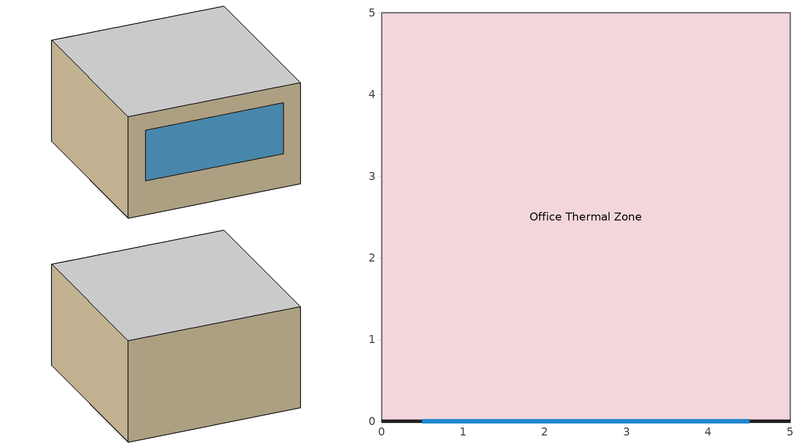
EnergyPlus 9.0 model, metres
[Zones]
Office Thermal Zone
 floor adiabatic (Concrete wall): 5,5 5,0 0,0 0,5 z0
 wall outside (Concrete wall): 0,0 5,0 z0:3
 wall adiabatic (Concrete wall): 5,0 5,5 0,5 0,0 z0:3
 window (Window): 0.5,0 4.5,0 z1:2.5
 ceiling adiabatic (Concrete wall): 5,0 5,5 0,5 0,0 z3
[Building]
Building 1: North Axis {deg}=0
[Site:Location]
Victoria Int'l: Latitude {deg}=48.65; Longitude {deg}=-123.43; Time Zone {hr}=-8; Elevation {m}=19
[Material] Thermal Absorptance=0.9
Name | Roughness | Thickness {m} | Conductivity {W/m-K} | Density {kg/m3} | Specific Heat {J/kg-K} | Solar Absorptance | Visible Absorptance
1/2IN Gypsum | Smooth | 0.0127 | 0.16 | 784.9 | 830 | 0.4 | 0.4
1IN Stucco | Smooth | 0.0253 | 0.6918 | 1858 | 837 | 0.92 | 0.92
8IN Concrete HW | MediumRough | 0.2033 | 1.7296 | 2243 | 837 | 0.65 | 0.65
Wall Insulation [31] | MediumRough | 0.0337 | 0.0432 | 91 | 837 | 0.5 | 0.5
[WindowMaterial:Glazing]
Theoretical Glass [167]: Optical Data Type=SpectralAverage; Thickness {m}=0.003; Solar Transmittance at Normal Incidence=0.2374; Front Side Solar Reflectance at Normal Incidence=0.7126; Back Side Solar Reflectance at Normal Incidence=0; Visible Transmittance at Normal Incidence=0.2512; Front Side Visible Reflectance at Normal Incidence=0.6988; Back Side Visible Reflectance at Normal Incidence=0; Infrared Transmittance at Normal Incidence=0; Front Side Infrared Hemispherical Emissivity=0.985; Back Side Infrared Hemispherical Emissivity=0.985; Conductivity {W/m-K}=2.1073; Dirt Correction Factor for Solar and Visible Transmittance=1; Solar Diffusing=No
[Construction]
Concrete wall: 1IN Stucco, 8IN Concrete HW, Wall Insulation [31], 1/2IN Gypsum
Window: Theoretical Glass [167]
[Zone]
Office Thermal Zone
[ZoneControl:Thermostat]
Office Thermal Zone Thermostat: Zone or ZoneList=Office Thermal Zone; Control Type Schedule=Office Thermal Zone Thermostat Schedule; Control Object Type 1=ThermostatSetpoint:DualSetpoint; Control Name 1=Thermostat Setpoint Dual Setpoint 1
[ThermostatSetpoint:DualSetpoint]
Thermostat Setpoint Dual Setpoint 1: Heating Setpoint Temperature Schedule=Heating Setpoint Schedule; Cooling Setpoint Temperature Schedule=Cooling Setpoint Schedule
[ZoneVentilation:DesignFlowRate]
Office Thermal Zone Ventilation per Person: Zone or ZoneList=Office Thermal Zone; Schedule=Office Occupancy Schedule; Design Flow Rate Calculation Method=Flow/Person; Flow Rate per Person {m3/s-person}=0.00943895
[Zone equipment]
Office Thermal Zone: Office Thermal Zone Ideal Loads Air System
[ZoneHVAC:IdealLoadsAirSystem]
Office Thermal Zone Ideal Loads Air System: Maximum Heating Supply Air Temperature [C]=50; Minimum Cooling Supply Air Temperature [C]=13; Maximum Heating Supply Air Humidity Ratio [kg-H20/kg-air]=0.0156; Minimum Cooling Supply Air Humidity Ratio [kg-H20/kg-air]=0.0077; Heating Limit=NoLimit; Cooling Limit=NoLimit; Dehumidification Control Type=ConstantSensibleHeatRatio; Cooling Sensible Heat Ratio=0.7; Humidification Control Type=None; Demand Controlled Ventilation Type=None; Outdoor Air Economizer Type=NoEconomizer; Heat Recovery Type=None; Sensible Heat Recovery Effectiveness=0.7; Latent Heat Recovery Effectiveness=0.65
[Schedule:Compact]
Office Thermal Zone Thermostat Schedule: Through: 12/31, For: AllDays, Until: 24:00, 4
[Schedule:Day:Interval]
Large Office HtgSetp Rule 1 Day Schedule; Large Office HtgSetp Summer Design Day: No, 24:00, 15.6
Large Office HtgSetp Default Schedule: No, 06:00, 15.6, 22:00, 21, 24:00, 15.6
Large Office HtgSetp Rule 2 Day Schedule: No, 06:00, 15.6, 18:00, 21, 24:00, 15.6
Large Office HtgSetp Winter Design Day: No, 24:00, 21
Large Office ClgSetp Rule 1 Day Schedule; Large Office ClgSetp Winter Design Day: No, 24:00, 26.7
Large Office ClgSetp Default Schedule; Large Office ClgSetp Summer Design Day: No, 06:00, 26.7, 22:00, 24, 24:00, 26.7
Large Office ClgSetp Rule 2 Day Schedule: No, 06:00, 26.7, 18:00, 24, 24:00, 26.7
Office Bldg Occ Default Schedule: No, 06:00, 0, 07:00, 0.1, 08:00, 0.2, 12:00, 0.85, 13:00, 0.5, 17:00, 0.85, 18:00, 0.7, 20:00, 0.4, 22:00, 0.1, 24:00, 0.05
Office Bldg Occ Rule 1 Day Schedule; Office Bldg Occ Winter Design Day: No, 24:00, 0
Office Bldg Occ Rule 2 Day Schedule: No, 06:00, 0, 08:00, 0.1, 14:00, 0.4, 17:00, 0.1, 24:00, 0
Office Bldg Occ Summer Design Day: No, 06:00, 0, 22:00, 1, 24:00, 0.05
[Schedule:Week:Daily]
Heating Setpoint Schedule Week Rule - Jan1-Dec31: Large Office HtgSetp Rule 1 Day Schedule, Large Office HtgSetp Default Schedule, Large Office HtgSetp Default Schedule, Large Office HtgSetp Default Schedule, Large Office HtgSetp Default Schedule, Large Office HtgSetp Default Schedule, Large Office HtgSetp Rule 2 Day Schedule, Large Office HtgSetp Default Schedule, Large Office HtgSetp Summer Design Day, Large Office HtgSetp Winter Design Day, Large Office HtgSetp Default Schedule, Large Office HtgSetp Default Schedule
Cooling Setpoint Schedule Week Rule - Jan1-Dec31: Large Office ClgSetp Rule 1 Day Schedule, Large Office ClgSetp Default Schedule, Large Office ClgSetp Default Schedule, Large Office ClgSetp Default Schedule, Large Office ClgSetp Default Schedule, Large Office ClgSetp Default Schedule, Large Office ClgSetp Rule 2 Day Schedule, Large Office ClgSetp Default Schedule, Large Office ClgSetp Summer Design Day, Large Office ClgSetp Winter Design Day, Large Office ClgSetp Default Schedule, Large Office ClgSetp Default Schedule
Office Occupancy Schedule Week Rule - Jan1-Dec31: Office Bldg Occ Rule 1 Day Schedule, Office Bldg Occ Default Schedule, Office Bldg Occ Default Schedule, Office Bldg Occ Default Schedule, Office Bldg Occ Default Schedule, Office Bldg Occ Default Schedule, Office Bldg Occ Rule 2 Day Schedule, Office Bldg Occ Default Schedule, Office Bldg Occ Summer Design Day, Office Bldg Occ Winter Design Day, Office Bldg Occ Default Schedule, Office Bldg Occ Default Schedule
[Schedule:Year]
Heating Setpoint Schedule: Heating Setpoint Schedule Week Rule - Jan1-Dec31, 1, 1, 12, 31
Cooling Setpoint Schedule: Cooling Setpoint Schedule Week Rule - Jan1-Dec31, 1, 1, 12, 31
Office Occupancy Schedule: Office Occupancy Schedule Week Rule - Jan1-Dec31, 1, 1, 12, 31
